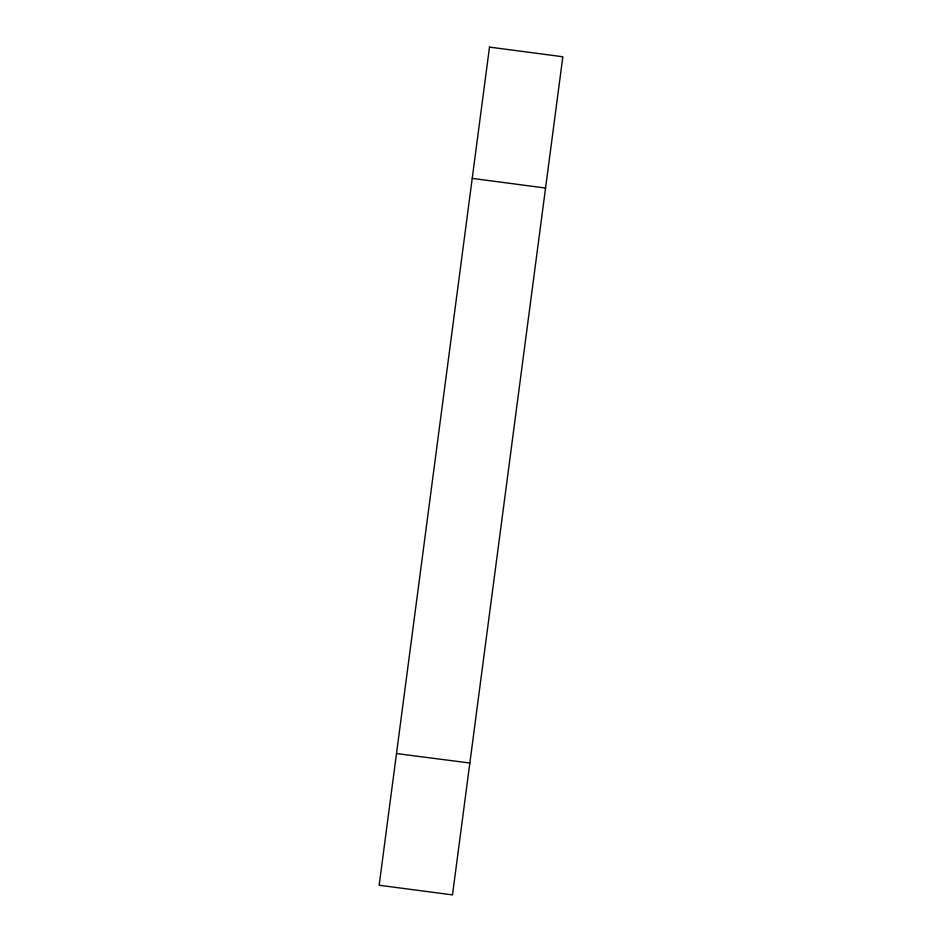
<?xml version="1.0" encoding="UTF-8"?>
<svg xmlns="http://www.w3.org/2000/svg" width="942" height="942" viewBox="0 0 942 942"><rect width="100%" height="100%" fill="white"/><g stroke="black" fill="none" stroke-linecap="round" stroke-linejoin="round"><path stroke-width="1.41" d="M396.5 753.565L469.858 763.02M472.225 178.391L545.559 188.047M489.51 47.1L379.155 885.244L452.49 894.9L562.845 56.756L489.51 47.1"/></g></svg>
